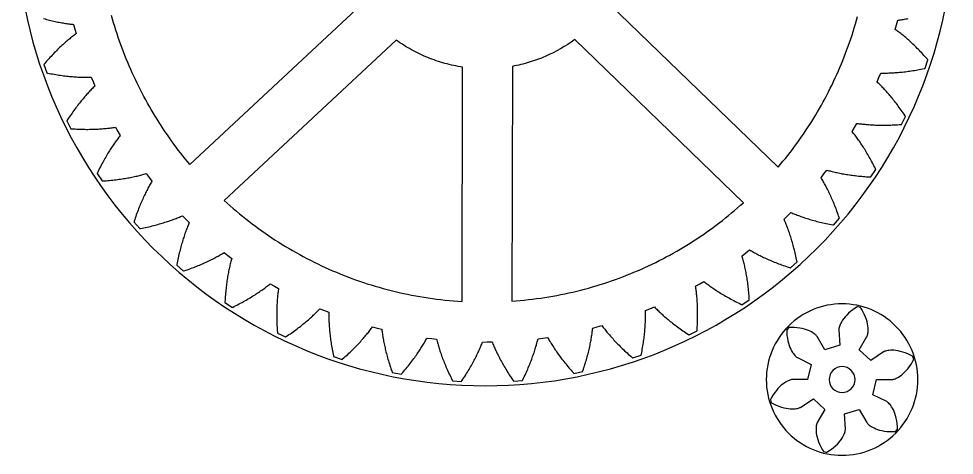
# Model space of a CAD drawing. Extents: x 110 to 1151, y 62 to 319.
# Drawn here: x 916.7 to 1151.1, y 61.7 to 171.1 of the extents above; entities that cross this region are included whole.
import ezdxf

# ---------------------------------------------------------------- set-up
doc = ezdxf.new("R2010")
doc.units = 0
for name, color, linetype in [('GEARPOCKET', 96, 'CONTINUOUS'), ('HOLES', 1, 'CONTINUOUS'), ('PROFILE', 7, 'CONTINUOUS')]:
    doc.layers.add(name, color=color, linetype=linetype)

msp = doc.modelspace()

# ---------------------------------------------------------------- linework, layer by layer
at = {"layer": 'GEARPOCKET'}
for points in [[(1033.58, 314.22, 0.414214), (916.02, 196.66, 0.414214), (1033.58, 79.09, 0.414214), (1151.15, 196.66, 0.414214)], [(1123.03, 99.64, 0.414214), (1104.04, 80.66, 0.414214), (1123.03, 61.67, 0.414214), (1142.02, 80.66, 0.414214)]]:
    msp.add_lwpolyline(points, format="xyb", close=True, dxfattribs=at)
at = {"layer": 'HOLES'}
for points in [[(1002.52, 174.63), (959.62, 134.57), (959.02, 135.29), (958.43, 136.01), (957.85, 136.74), (957.27, 137.47), (956.7, 138.21), (956.14, 138.96), (955.58, 139.71), (955.03, 140.47), (954.49, 141.23), (953.96, 142), (953.43, 142.78), (952.91, 143.55), (952.4, 144.34), (951.89, 145.13), (951.39, 145.92), (950.9, 146.72), (950.42, 147.53), (949.94, 148.34), (949.47, 149.15), (949.01, 149.97), (948.55, 150.8), (948.1, 151.63), (947.66, 152.46), (947.23, 153.3), (946.81, 154.15), (946.39, 154.99), (945.98, 155.85), (945.58, 156.7), (945.18, 157.57), (944.8, 158.43), (944.42, 159.3), (944.05, 160.18), (943.68, 161.06), (943.33, 161.94), (942.98, 162.83), (942.64, 163.72), (942.31, 164.62), (941.98, 165.52), (941.67, 166.43), (941.36, 167.33), (941.06, 168.25), (940.77, 169.16), (940.48, 170.08), (940.21, 171.01), (939.94, 171.93)], [(1064.76, 174.78), (1107.01, 133.93), (1107.62, 134.66), (1108.22, 135.38), (1108.82, 136.12), (1109.41, 136.86), (1109.99, 137.6), (1110.57, 138.36), (1111.14, 139.11), (1111.7, 139.88), (1112.26, 140.65), (1112.8, 141.42), (1113.34, 142.2), (1113.87, 142.99), (1114.4, 143.78), (1114.92, 144.58), (1115.42, 145.38), (1115.93, 146.19), (1116.42, 147), (1116.91, 147.82), (1117.38, 148.64), (1117.85, 149.47), (1118.32, 150.3), (1118.77, 151.14), (1119.22, 151.98), (1119.65, 152.83), (1120.08, 153.69), (1120.51, 154.54), (1120.92, 155.41), (1121.32, 156.27), (1121.72, 157.15), (1122.11, 158.02), (1122.49, 158.9), (1122.86, 159.79), (1123.22, 160.68), (1123.58, 161.57), (1123.92, 162.47), (1124.26, 163.38), (1124.59, 164.28), (1124.91, 165.19), (1125.22, 166.11), (1125.52, 167.03), (1125.81, 167.95), (1126.09, 168.88), (1126.37, 169.81), (1126.63, 170.75), (1126.89, 171.69)]]:
    msp.add_lwpolyline(points, dxfattribs=at)
for points in [[(1027.83, 100.26), (1027.95, 158.99), (1027.39, 159.08), (1026.83, 159.18), (1026.27, 159.28), (1025.71, 159.4), (1025.16, 159.52), (1024.6, 159.65), (1024.05, 159.79), (1023.51, 159.93), (1022.96, 160.09), (1022.42, 160.25), (1021.88, 160.42), (1021.34, 160.6), (1020.8, 160.78), (1020.27, 160.98), (1019.74, 161.18), (1019.22, 161.39), (1018.7, 161.6), (1018.18, 161.83), (1017.66, 162.06), (1017.15, 162.3), (1016.64, 162.55), (1016.13, 162.81), (1015.63, 163.07), (1015.13, 163.34), (1014.64, 163.62), (1014.15, 163.91), (1013.66, 164.2), (1013.18, 164.5), (1012.7, 164.81), (1012.23, 165.12), (1011.76, 165.45), (1011.29, 165.78), (968.23, 125.57), (968.98, 124.89), (969.73, 124.21), (970.49, 123.55), (971.26, 122.89), (972.04, 122.24), (972.82, 121.6), (973.61, 120.97), (974.41, 120.34), (975.21, 119.72), (976.02, 119.11), (976.84, 118.51), (977.66, 117.92), (978.49, 117.34), (979.32, 116.76), (980.17, 116.2), (981.01, 115.64), (981.87, 115.09), (982.73, 114.55), (983.6, 114.02), (984.47, 113.5), (985.35, 112.98), (986.23, 112.48), (987.12, 111.98), (988.02, 111.49), (988.92, 111.02), (989.82, 110.55), (990.74, 110.09), (991.66, 109.64), (992.58, 109.2), (993.51, 108.77), (994.44, 108.35), (995.38, 107.94), (996.33, 107.54), (997.28, 107.15), (998.23, 106.77), (999.19, 106.39), (1000.16, 106.03), (1001.13, 105.68), (1002.1, 105.34), (1003.08, 105.01), (1004.06, 104.69), (1005.05, 104.37), (1006.04, 104.07), (1007.04, 103.78), (1008.04, 103.5), (1009.05, 103.23), (1010.06, 102.98), (1011.07, 102.73), (1012.09, 102.49), (1013.12, 102.26), (1014.14, 102.05), (1015.17, 101.84), (1016.21, 101.65), (1017.25, 101.47), (1018.29, 101.29), (1019.34, 101.13), (1020.39, 100.98), (1021.44, 100.85), (1022.5, 100.72), (1023.56, 100.6), (1024.62, 100.5), (1025.69, 100.41), (1026.76, 100.33)], [(1040.29, 100.32), (1041.33, 100.4), (1042.37, 100.48), (1043.4, 100.58), (1044.44, 100.69), (1045.47, 100.81), (1046.49, 100.95), (1047.52, 101.09), (1048.53, 101.24), (1049.55, 101.4), (1050.56, 101.58), (1051.57, 101.76), (1052.58, 101.96), (1053.58, 102.16), (1054.57, 102.38), (1055.57, 102.6), (1056.56, 102.84), (1057.54, 103.09), (1058.53, 103.34), (1059.5, 103.61), (1060.48, 103.88), (1061.45, 104.17), (1062.41, 104.47), (1063.37, 104.77), (1064.33, 105.09), (1065.28, 105.41), (1066.23, 105.75), (1067.17, 106.09), (1068.11, 106.44), (1069.04, 106.81), (1069.97, 107.18), (1070.89, 107.56), (1071.81, 107.95), (1072.73, 108.35), (1073.64, 108.76), (1074.54, 109.18), (1075.44, 109.61), (1076.33, 110.04), (1077.22, 110.49), (1078.11, 110.94), (1078.98, 111.41), (1079.86, 111.88), (1080.73, 112.36), (1081.59, 112.85), (1082.44, 113.35), (1083.29, 113.85), (1084.14, 114.37), (1084.98, 114.89), (1085.81, 115.42), (1086.64, 115.96), (1087.46, 116.51), (1088.28, 117.06), (1089.09, 117.63), (1089.89, 118.2), (1090.69, 118.78), (1091.48, 119.37), (1092.27, 119.96), (1093.05, 120.57), (1093.82, 121.18), (1094.59, 121.8), (1095.35, 122.42), (1096.1, 123.06), (1096.85, 123.7), (1097.59, 124.35), (1098.32, 125), (1056.03, 165.89), (1055.17, 165.28), (1054.29, 164.69), (1053.39, 164.13), (1052.48, 163.59), (1051.55, 163.07), (1050.61, 162.58), (1049.65, 162.12), (1049.16, 161.9), (1048.67, 161.68), (1048.18, 161.47), (1047.69, 161.27), (1047.19, 161.08), (1046.68, 160.89), (1046.18, 160.71), (1045.67, 160.53), (1045.16, 160.36), (1044.64, 160.2), (1044.12, 160.05), (1043.6, 159.9), (1043.07, 159.77), (1042.55, 159.63), (1042.02, 159.51), (1041.48, 159.39), (1040.95, 159.28), (1040.41, 159.18)]]:
    msp.add_lwpolyline(points, close=True, dxfattribs=at)
msp.add_lwpolyline([(1123.03, 83.91, 0.414214), (1119.78, 80.66, 0.414214), (1123.03, 77.41, 0.414214), (1126.28, 80.66, 0.414214)], format="xyb", close=True, dxfattribs=at)
at = {"layer": 'PROFILE'}
msp.add_lwpolyline([(922.93, 171.17), (923.31, 171.06), (923.69, 170.96), (924.06, 170.87), (924.42, 170.78), (924.78, 170.69), (925.14, 170.6), (925.49, 170.52), (925.83, 170.45), (926.18, 170.37), (926.51, 170.3), (926.85, 170.24), (927.18, 170.18), (927.5, 170.12), (927.82, 170.06), (928.13, 170.01), (928.44, 169.96), (928.74, 169.91), (929.04, 169.87), (929.34, 169.83), (929.63, 169.79), (929.91, 169.75), (930.19, 169.72), (930.47, 169.69), (930.79, 168.54), (931.1, 167.38), (930.88, 167.21), (930.65, 167.04), (930.43, 166.87), (930.2, 166.69), (929.96, 166.5), (929.73, 166.31), (929.49, 166.12), (929.25, 165.92), (929.01, 165.71), (928.76, 165.5), (928.51, 165.29), (928.26, 165.07), (928.01, 164.84), (927.75, 164.61), (927.5, 164.37), (927.24, 164.13), (926.98, 163.88), (926.71, 163.63), (926.45, 163.37), (926.18, 163.1), (925.91, 162.83), (925.64, 162.56), (925.37, 162.27), (925.09, 161.99), (924.82, 161.69), (924.54, 161.39), (924.26, 161.09), (923.98, 160.78), (923.7, 160.46), (923.42, 160.14), (923.14, 159.81), (923.06, 159.72), (923.03, 159.68), (923.01, 159.66), (923.01, 159.66), (923.74, 157.55), (923.77, 157.54), (923.82, 157.53), (923.93, 157.51), (924.36, 157.42), (924.78, 157.34), (925.19, 157.27), (925.61, 157.19), (926.01, 157.13), (926.42, 157.06), (926.81, 157), (927.21, 156.94), (927.6, 156.89), (927.98, 156.84), (928.36, 156.79), (928.73, 156.75), (929.1, 156.71), (929.46, 156.67), (929.82, 156.64), (930.18, 156.61), (930.53, 156.58), (930.87, 156.55), (931.21, 156.53), (931.54, 156.51), (931.87, 156.5), (932.19, 156.48), (932.51, 156.47), (932.82, 156.46), (933.13, 156.46), (933.43, 156.45), (933.73, 156.45), (934.02, 156.45), (934.31, 156.45), (934.59, 156.46), (934.87, 156.46), (935.34, 155.36), (935.8, 154.25), (935.6, 154.06), (935.4, 153.86), (935.2, 153.66), (934.99, 153.45), (934.79, 153.24), (934.58, 153.02), (934.37, 152.79), (934.15, 152.56), (933.94, 152.33), (933.72, 152.09), (933.51, 151.84), (933.29, 151.59), (933.07, 151.33), (932.84, 151.07), (932.62, 150.8), (932.39, 150.53), (932.17, 150.25), (931.94, 149.96), (931.71, 149.67), (931.48, 149.37), (931.25, 149.07), (931.01, 148.76), (930.78, 148.44), (930.55, 148.12), (930.31, 147.8), (930.08, 147.46), (929.84, 147.12), (929.6, 146.78), (929.37, 146.43), (929.13, 146.07), (928.89, 145.71), (928.83, 145.61), (928.8, 145.57), (928.79, 145.55), (928.79, 145.54), (929.79, 143.54), (929.81, 143.54), (929.87, 143.54), (929.98, 143.53), (930.41, 143.5), (930.84, 143.48), (931.26, 143.46), (931.68, 143.44), (932.09, 143.42), (932.5, 143.41), (932.9, 143.4), (933.3, 143.4), (933.69, 143.39), (934.08, 143.39), (934.46, 143.4), (934.84, 143.4), (935.21, 143.41), (935.57, 143.42), (935.93, 143.44), (936.29, 143.45), (936.64, 143.47), (936.98, 143.49), (937.32, 143.51), (937.65, 143.54), (937.98, 143.56), (938.3, 143.59), (938.62, 143.62), (938.93, 143.65), (939.24, 143.69), (939.54, 143.72), (939.83, 143.76), (940.12, 143.8), (940.41, 143.84), (940.69, 143.88), (940.96, 143.92), (941.57, 142.89), (942.17, 141.85), (942, 141.63), (941.82, 141.41), (941.65, 141.18), (941.48, 140.95), (941.3, 140.71), (941.12, 140.47), (940.94, 140.22), (940.76, 139.96), (940.58, 139.7), (940.4, 139.43), (940.21, 139.16), (940.03, 138.88), (939.84, 138.6), (939.65, 138.31), (939.47, 138.01), (939.28, 137.71), (939.09, 137.4), (938.9, 137.09), (938.71, 136.77), (938.52, 136.45), (938.33, 136.12), (938.14, 135.78), (937.95, 135.44), (937.76, 135.09), (937.57, 134.73), (937.38, 134.37), (937.19, 134.01), (937, 133.63), (936.81, 133.25), (936.62, 132.87), (936.44, 132.48), (936.39, 132.38), (936.37, 132.33), (936.35, 132.3), (936.35, 132.3), (937.61, 130.45), (937.61, 130.45), (937.63, 130.45), (937.69, 130.45), (937.8, 130.46), (938.23, 130.49), (938.66, 130.52), (939.08, 130.55), (939.5, 130.59), (939.91, 130.63), (940.32, 130.67), (940.72, 130.72), (941.11, 130.76), (941.5, 130.81), (941.88, 130.86), (942.26, 130.91), (942.63, 130.97), (943, 131.03), (943.36, 131.08), (943.72, 131.15), (944.07, 131.21), (944.41, 131.27), (944.75, 131.34), (945.08, 131.4), (945.41, 131.47), (945.73, 131.54), (946.05, 131.61), (946.36, 131.68), (946.66, 131.75), (946.96, 131.83), (947.25, 131.9), (947.54, 131.98), (947.82, 132.05), (948.1, 132.13), (948.37, 132.2), (948.63, 132.28), (949.38, 131.34), (950.1, 130.39), (949.96, 130.15), (949.82, 129.91), (949.68, 129.66), (949.53, 129.4), (949.39, 129.14), (949.25, 128.88), (949.1, 128.61), (948.95, 128.33), (948.81, 128.05), (948.66, 127.76), (948.51, 127.47), (948.37, 127.17), (948.22, 126.86), (948.07, 126.55), (947.93, 126.23), (947.78, 125.91), (947.63, 125.58), (947.49, 125.24), (947.34, 124.9), (947.19, 124.55), (947.05, 124.2), (946.9, 123.84), (946.76, 123.48), (946.62, 123.11), (946.48, 122.73), (946.33, 122.35), (946.19, 121.96), (946.05, 121.56), (945.92, 121.16), (945.78, 120.76), (945.64, 120.35), (945.61, 120.24), (945.59, 120.19), (945.59, 120.16), (945.59, 120.16), (947.07, 118.49), (947.07, 118.49), (947.1, 118.49), (947.15, 118.5), (947.26, 118.52), (947.68, 118.61), (948.1, 118.7), (948.52, 118.78), (948.93, 118.88), (949.33, 118.97), (949.73, 119.06), (950.12, 119.16), (950.5, 119.26), (950.88, 119.35), (951.26, 119.46), (951.62, 119.56), (951.99, 119.66), (952.34, 119.76), (952.69, 119.87), (953.04, 119.98), (953.37, 120.08), (953.71, 120.19), (954.03, 120.3), (954.36, 120.41), (954.67, 120.52), (954.98, 120.63), (955.29, 120.74), (955.58, 120.85), (955.88, 120.96), (956.16, 121.07), (956.44, 121.19), (956.72, 121.3), (956.99, 121.41), (957.25, 121.52), (957.51, 121.63), (957.76, 121.74), (958.62, 120.91), (959.47, 120.06), (959.36, 119.8), (959.25, 119.54), (959.14, 119.28), (959.03, 119.01), (958.92, 118.73), (958.81, 118.45), (958.71, 118.16), (958.6, 117.87), (958.49, 117.57), (958.38, 117.26), (958.27, 116.95), (958.17, 116.64), (958.06, 116.31), (957.96, 115.99), (957.85, 115.65), (957.75, 115.31), (957.65, 114.97), (957.54, 114.62), (957.44, 114.26), (957.34, 113.9), (957.25, 113.53), (957.15, 113.15), (957.06, 112.77), (956.96, 112.39), (956.87, 111.99), (956.78, 111.6), (956.69, 111.19), (956.6, 110.78), (956.52, 110.37), (956.44, 109.95), (956.36, 109.52), (956.34, 109.41), (956.33, 109.36), (956.32, 109.33), (956.32, 109.33), (958.01, 107.86), (958.01, 107.86), (958.04, 107.87), (958.09, 107.89), (958.19, 107.92), (958.61, 108.06), (959.01, 108.2), (959.41, 108.35), (959.8, 108.49), (960.19, 108.64), (960.57, 108.78), (960.95, 108.93), (961.32, 109.07), (961.68, 109.22), (962.04, 109.37), (962.39, 109.52), (962.73, 109.67), (963.07, 109.82), (963.41, 109.97), (963.73, 110.12), (964.06, 110.27), (964.37, 110.42), (964.68, 110.57), (964.99, 110.72), (965.28, 110.87), (965.58, 111.02), (965.86, 111.17), (966.15, 111.32), (966.42, 111.47), (966.69, 111.61), (966.95, 111.76), (967.21, 111.91), (967.47, 112.06), (967.71, 112.2), (967.95, 112.34), (968.19, 112.49), (969.15, 111.77), (970.1, 111.04), (970.03, 110.77), (969.95, 110.5), (969.88, 110.22), (969.8, 109.94), (969.73, 109.65), (969.66, 109.36), (969.59, 109.06), (969.52, 108.75), (969.45, 108.44), (969.39, 108.13), (969.32, 107.8), (969.26, 107.48), (969.19, 107.14), (969.13, 106.8), (969.07, 106.46), (969.01, 106.11), (968.96, 105.75), (968.9, 105.39), (968.85, 105.02), (968.8, 104.65), (968.75, 104.27), (968.7, 103.89), (968.66, 103.5), (968.62, 103.1), (968.58, 102.7), (968.54, 102.3), (968.5, 101.89), (968.47, 101.47), (968.44, 101.05), (968.42, 100.62), (968.39, 100.18), (968.39, 100.07), (968.38, 100.02), (968.38, 99.99), (968.38, 99.99), (970.25, 98.76), (970.25, 98.76), (970.27, 98.77), (970.32, 98.8), (970.42, 98.84), (970.81, 99.04), (971.19, 99.23), (971.57, 99.42), (971.94, 99.62), (972.31, 99.81), (972.67, 100), (973.02, 100.2), (973.37, 100.39), (973.71, 100.58), (974.04, 100.78), (974.37, 100.97), (974.69, 101.16), (975.01, 101.36), (975.32, 101.55), (975.63, 101.74), (975.93, 101.93), (976.22, 102.12), (976.51, 102.31), (976.79, 102.5), (977.07, 102.69), (977.34, 102.88), (977.6, 103.06), (977.86, 103.25), (978.11, 103.43), (978.36, 103.61), (978.6, 103.79), (978.84, 103.97), (979.07, 104.15), (979.3, 104.33), (979.52, 104.5), (979.73, 104.67), (980.78, 104.09), (981.82, 103.48), (981.78, 103.21), (981.74, 102.93), (981.7, 102.65), (981.67, 102.36), (981.63, 102.06), (981.6, 101.76), (981.57, 101.46), (981.54, 101.15), (981.52, 100.83), (981.49, 100.51), (981.47, 100.18), (981.45, 99.84), (981.43, 99.51), (981.41, 99.16), (981.4, 98.81), (981.39, 98.46), (981.38, 98.1), (981.37, 97.73), (981.36, 97.36), (981.36, 96.98), (981.36, 96.6), (981.37, 96.21), (981.37, 95.82), (981.38, 95.43), (981.4, 95.02), (981.41, 94.62), (981.43, 94.2), (981.45, 93.78), (981.48, 93.36), (981.51, 92.93), (981.54, 92.5), (981.55, 92.39), (981.55, 92.34), (981.56, 92.31), (981.56, 92.31), (983.57, 91.33), (983.57, 91.33), (983.59, 91.35), (983.64, 91.38), (983.73, 91.44), (984.09, 91.68), (984.44, 91.92), (984.79, 92.16), (985.14, 92.4), (985.47, 92.64), (985.8, 92.88), (986.13, 93.12), (986.45, 93.35), (986.76, 93.59), (987.07, 93.83), (987.37, 94.06), (987.66, 94.3), (987.95, 94.53), (988.23, 94.76), (988.51, 94.99), (988.78, 95.22), (989.05, 95.44), (989.31, 95.67), (989.57, 95.89), (989.81, 96.12), (990.06, 96.34), (990.3, 96.56), (990.53, 96.77), (990.76, 96.99), (990.98, 97.2), (991.2, 97.41), (991.41, 97.62), (991.61, 97.83), (991.82, 98.03), (992.01, 98.23), (992.2, 98.43), (993.32, 97.99), (994.42, 97.53), (994.42, 97.25), (994.42, 96.97), (994.42, 96.68), (994.42, 96.39), (994.43, 96.09), (994.43, 95.79), (994.44, 95.48), (994.46, 95.17), (994.47, 94.85), (994.49, 94.53), (994.51, 94.2), (994.53, 93.87), (994.56, 93.53), (994.58, 93.19), (994.62, 92.84), (994.65, 92.48), (994.69, 92.13), (994.73, 91.76), (994.77, 91.39), (994.82, 91.02), (994.87, 90.64), (994.92, 90.26), (994.98, 89.87), (995.04, 89.48), (995.11, 89.08), (995.18, 88.68), (995.25, 88.27), (995.33, 87.86), (995.41, 87.45), (995.49, 87.02), (995.58, 86.6), (995.6, 86.49), (995.62, 86.44), (995.62, 86.41), (995.62, 86.41), (997.74, 85.7), (997.74, 85.7), (997.77, 85.72), (997.81, 85.76), (997.89, 85.83), (998.22, 86.12), (998.54, 86.4), (998.85, 86.69), (999.16, 86.97), (999.46, 87.25), (999.76, 87.53), (1000.05, 87.81), (1000.33, 88.09), (1000.61, 88.36), (1000.89, 88.64), (1001.15, 88.91), (1001.41, 89.18), (1001.67, 89.45), (1001.92, 89.71), (1002.17, 89.98), (1002.41, 90.24), (1002.64, 90.5), (1002.87, 90.76), (1003.09, 91.01), (1003.31, 91.26), (1003.53, 91.51), (1003.73, 91.76), (1003.94, 92.01), (1004.13, 92.25), (1004.33, 92.49), (1004.51, 92.73), (1004.7, 92.96), (1004.87, 93.19), (1005.05, 93.42), (1005.21, 93.65), (1005.38, 93.87), (1006.54, 93.58), (1007.7, 93.26), (1007.73, 92.99), (1007.76, 92.71), (1007.8, 92.43), (1007.84, 92.14), (1007.89, 91.84), (1007.93, 91.54), (1007.98, 91.24), (1008.04, 90.93), (1008.09, 90.62), (1008.15, 90.3), (1008.21, 89.98), (1008.28, 89.65), (1008.35, 89.32), (1008.42, 88.98), (1008.5, 88.64), (1008.58, 88.29), (1008.66, 87.94), (1008.75, 87.59), (1008.84, 87.23), (1008.94, 86.86), (1009.04, 86.5), (1009.14, 86.12), (1009.25, 85.75), (1009.36, 85.37), (1009.48, 84.98), (1009.6, 84.59), (1009.72, 84.2), (1009.85, 83.8), (1009.99, 83.4), (1010.13, 82.99), (1010.27, 82.58), (1010.31, 82.48), (1010.33, 82.43), (1010.34, 82.4), (1010.34, 82.4), (1012.53, 81.98), (1012.53, 81.98), (1012.55, 82), (1012.59, 82.04), (1012.66, 82.12), (1012.95, 82.45), (1013.23, 82.77), (1013.5, 83.09), (1013.77, 83.41), (1014.03, 83.73), (1014.29, 84.05), (1014.54, 84.36), (1014.79, 84.68), (1015.03, 84.98), (1015.26, 85.29), (1015.49, 85.6), (1015.72, 85.9), (1015.94, 86.2), (1016.15, 86.49), (1016.36, 86.79), (1016.56, 87.08), (1016.76, 87.37), (1016.96, 87.65), (1017.14, 87.94), (1017.33, 88.21), (1017.51, 88.49), (1017.68, 88.76), (1017.85, 89.03), (1018.01, 89.3), (1018.17, 89.56), (1018.33, 89.82), (1018.48, 90.08), (1018.62, 90.33), (1018.76, 90.58), (1018.9, 90.83), (1019.03, 91.07), (1020.22, 90.93), (1021.41, 90.77), (1021.48, 90.5), (1021.55, 90.23), (1021.63, 89.95), (1021.71, 89.67), (1021.79, 89.39), (1021.87, 89.1), (1021.96, 88.8), (1022.05, 88.5), (1022.15, 88.2), (1022.25, 87.89), (1022.36, 87.58), (1022.46, 87.26), (1022.58, 86.94), (1022.69, 86.62), (1022.81, 86.29), (1022.94, 85.96), (1023.07, 85.62), (1023.2, 85.28), (1023.34, 84.94), (1023.48, 84.59), (1023.63, 84.24), (1023.78, 83.88), (1023.93, 83.52), (1024.1, 83.16), (1024.26, 82.79), (1024.43, 82.42), (1024.61, 82.04), (1024.79, 81.67), (1024.97, 81.29), (1025.16, 80.9), (1025.36, 80.51), (1025.41, 80.42), (1025.44, 80.37), (1025.45, 80.34), (1025.45, 80.34), (1027.68, 80.21), (1027.68, 80.21), (1027.7, 80.23), (1027.73, 80.28), (1027.79, 80.37), (1028.03, 80.73), (1028.27, 81.09), (1028.5, 81.44), (1028.72, 81.8), (1028.94, 82.15), (1029.15, 82.49), (1029.36, 82.84), (1029.57, 83.18), (1029.76, 83.52), (1029.96, 83.85), (1030.15, 84.19), (1030.33, 84.51), (1030.51, 84.84), (1030.68, 85.16), (1030.85, 85.48), (1031.01, 85.8), (1031.17, 86.11), (1031.33, 86.42), (1031.48, 86.72), (1031.62, 87.02), (1031.76, 87.32), (1031.9, 87.61), (1032.03, 87.9), (1032.16, 88.19), (1032.28, 88.47), (1032.4, 88.75), (1032.52, 89.02), (1032.63, 89.29), (1032.74, 89.55), (1032.84, 89.82), (1032.94, 90.07), (1034.14, 90.09), (1035.34, 90.09), (1035.44, 89.83), (1035.55, 89.57), (1035.66, 89.3), (1035.77, 89.04), (1035.89, 88.76), (1036.01, 88.49), (1036.14, 88.21), (1036.27, 87.92), (1036.41, 87.63), (1036.55, 87.34), (1036.69, 87.05), (1036.84, 86.75), (1036.99, 86.44), (1037.15, 86.14), (1037.31, 85.83), (1037.48, 85.52), (1037.65, 85.2), (1037.83, 84.88), (1038.01, 84.55), (1038.19, 84.23), (1038.39, 83.9), (1038.58, 83.56), (1038.78, 83.23), (1038.99, 82.89), (1039.2, 82.55), (1039.42, 82.2), (1039.64, 81.85), (1039.87, 81.5), (1040.11, 81.15), (1040.35, 80.79), (1040.59, 80.44), (1040.65, 80.34), (1040.68, 80.3), (1040.7, 80.28), (1040.7, 80.28), (1042.93, 80.44), (1042.93, 80.44), (1042.94, 80.46), (1042.97, 80.51), (1043.02, 80.61), (1043.21, 81), (1043.4, 81.38), (1043.58, 81.77), (1043.75, 82.14), (1043.93, 82.52), (1044.09, 82.89), (1044.25, 83.26), (1044.41, 83.63), (1044.56, 83.99), (1044.71, 84.35), (1044.86, 84.7), (1044.99, 85.05), (1045.13, 85.39), (1045.26, 85.74), (1045.38, 86.07), (1045.5, 86.41), (1045.62, 86.74), (1045.73, 87.06), (1045.84, 87.39), (1045.95, 87.7), (1046.05, 88.02), (1046.15, 88.32), (1046.24, 88.63), (1046.33, 88.93), (1046.42, 89.22), (1046.5, 89.51), (1046.58, 89.8), (1046.65, 90.08), (1046.72, 90.36), (1046.79, 90.63), (1046.86, 90.9), (1048.04, 91.07), (1049.23, 91.23), (1049.37, 90.99), (1049.51, 90.74), (1049.65, 90.49), (1049.8, 90.24), (1049.95, 89.99), (1050.11, 89.73), (1050.27, 89.47), (1050.44, 89.2), (1050.61, 88.94), (1050.79, 88.66), (1050.97, 88.39), (1051.16, 88.11), (1051.35, 87.83), (1051.54, 87.55), (1051.74, 87.26), (1051.95, 86.97), (1052.16, 86.68), (1052.38, 86.39), (1052.6, 86.09), (1052.83, 85.79), (1053.06, 85.49), (1053.3, 85.18), (1053.55, 84.88), (1053.8, 84.57), (1054.05, 84.26), (1054.31, 83.94), (1054.58, 83.63), (1054.85, 83.31), (1055.13, 82.99), (1055.41, 82.67), (1055.7, 82.34), (1055.77, 82.26), (1055.81, 82.22), (1055.83, 82.2), (1055.83, 82.2), (1058.02, 82.65), (1058.02, 82.65), (1058.03, 82.68), (1058.05, 82.73), (1058.08, 82.83), (1058.22, 83.24), (1058.36, 83.65), (1058.49, 84.05), (1058.61, 84.45), (1058.74, 84.85), (1058.85, 85.24), (1058.96, 85.62), (1059.07, 86.01), (1059.18, 86.39), (1059.28, 86.76), (1059.37, 87.13), (1059.46, 87.49), (1059.55, 87.85), (1059.64, 88.21), (1059.72, 88.56), (1059.79, 88.91), (1059.87, 89.25), (1059.94, 89.59), (1060, 89.92), (1060.06, 90.25), (1060.12, 90.57), (1060.18, 90.89), (1060.23, 91.2), (1060.28, 91.51), (1060.33, 91.82), (1060.37, 92.12), (1060.41, 92.41), (1060.45, 92.7), (1060.49, 92.99), (1060.52, 93.26), (1060.55, 93.54), (1061.7, 93.86), (1062.86, 94.17), (1063.03, 93.95), (1063.2, 93.73), (1063.37, 93.5), (1063.55, 93.27), (1063.74, 93.04), (1063.93, 92.8), (1064.12, 92.56), (1064.32, 92.32), (1064.53, 92.08), (1064.74, 91.83), (1064.95, 91.59), (1065.17, 91.34), (1065.4, 91.08), (1065.63, 90.83), (1065.87, 90.57), (1066.11, 90.31), (1066.36, 90.05), (1066.61, 89.78), (1066.87, 89.52), (1067.14, 89.25), (1067.41, 88.98), (1067.68, 88.71), (1067.96, 88.44), (1068.25, 88.17), (1068.55, 87.89), (1068.85, 87.61), (1069.15, 87.33), (1069.46, 87.05), (1069.78, 86.77), (1070.1, 86.49), (1070.43, 86.21), (1070.52, 86.14), (1070.56, 86.1), (1070.58, 86.08), (1070.58, 86.08), (1072.69, 86.81), (1072.69, 86.81), (1072.7, 86.84), (1072.71, 86.9), (1072.73, 87), (1072.82, 87.43), (1072.9, 87.85), (1072.97, 88.27), (1073.05, 88.68), (1073.11, 89.09), (1073.18, 89.49), (1073.24, 89.89), (1073.3, 90.28), (1073.35, 90.67), (1073.4, 91.05), (1073.45, 91.43), (1073.49, 91.8), (1073.53, 92.17), (1073.57, 92.54), (1073.6, 92.9), (1073.63, 93.25), (1073.66, 93.6), (1073.69, 93.94), (1073.71, 94.28), (1073.73, 94.62), (1073.74, 94.94), (1073.76, 95.27), (1073.77, 95.58), (1073.78, 95.9), (1073.78, 96.21), (1073.79, 96.51), (1073.79, 96.8), (1073.79, 97.1), (1073.79, 97.38), (1073.78, 97.66), (1073.78, 97.94), (1074.88, 98.41), (1075.99, 98.87), (1076.18, 98.67), (1076.38, 98.47), (1076.58, 98.27), (1076.79, 98.07), (1077, 97.86), (1077.22, 97.65), (1077.45, 97.44), (1077.68, 97.23), (1077.91, 97.01), (1078.15, 96.8), (1078.4, 96.58), (1078.65, 96.36), (1078.91, 96.14), (1079.17, 95.92), (1079.44, 95.69), (1079.71, 95.47), (1079.99, 95.24), (1080.28, 95.01), (1080.57, 94.78), (1080.87, 94.55), (1081.17, 94.32), (1081.48, 94.09), (1081.8, 93.85), (1082.12, 93.62), (1082.44, 93.38), (1082.78, 93.15), (1083.12, 92.91), (1083.46, 92.68), (1083.81, 92.44), (1084.17, 92.2), (1084.53, 91.96), (1084.62, 91.9), (1084.67, 91.87), (1084.69, 91.86), (1084.69, 91.86), (1086.7, 92.86), (1086.7, 92.86), (1086.7, 92.89), (1086.7, 92.94), (1086.71, 93.05), (1086.74, 93.48), (1086.76, 93.91), (1086.78, 94.34), (1086.8, 94.75), (1086.82, 95.17), (1086.83, 95.57), (1086.84, 95.98), (1086.84, 96.37), (1086.84, 96.77), (1086.84, 97.15), (1086.84, 97.53), (1086.84, 97.91), (1086.83, 98.28), (1086.82, 98.65), (1086.8, 99.01), (1086.79, 99.36), (1086.77, 99.71), (1086.75, 100.06), (1086.73, 100.39), (1086.7, 100.73), (1086.68, 101.06), (1086.65, 101.38), (1086.62, 101.69), (1086.58, 102.01), (1086.55, 102.31), (1086.52, 102.61), (1086.48, 102.91), (1086.44, 103.2), (1086.4, 103.48), (1086.36, 103.76), (1086.32, 104.03), (1087.35, 104.64), (1088.39, 105.24), (1088.61, 105.07), (1088.83, 104.9), (1089.06, 104.72), (1089.29, 104.55), (1089.53, 104.37), (1089.77, 104.19), (1090.02, 104.01), (1090.28, 103.83), (1090.54, 103.65), (1090.81, 103.47), (1091.08, 103.28), (1091.36, 103.1), (1091.64, 102.91), (1091.93, 102.73), (1092.23, 102.54), (1092.53, 102.35), (1092.83, 102.16), (1093.15, 101.97), (1093.47, 101.79), (1093.79, 101.6), (1094.12, 101.41), (1094.46, 101.22), (1094.8, 101.03), (1095.15, 100.83), (1095.51, 100.64), (1095.87, 100.45), (1096.23, 100.26), (1096.61, 100.08), (1096.99, 99.89), (1097.37, 99.7), (1097.76, 99.51), (1097.86, 99.46), (1097.91, 99.44), (1097.94, 99.43), (1097.94, 99.43), (1099.79, 100.68), (1099.79, 100.68), (1099.79, 100.71), (1099.79, 100.76), (1099.78, 100.87), (1099.75, 101.3), (1099.72, 101.73), (1099.68, 102.15), (1099.65, 102.57), (1099.61, 102.98), (1099.57, 103.39), (1099.52, 103.79), (1099.48, 104.18), (1099.43, 104.57), (1099.38, 104.96), (1099.32, 105.33), (1099.27, 105.71), (1099.21, 106.07), (1099.15, 106.43), (1099.09, 106.79), (1099.03, 107.14), (1098.97, 107.48), (1098.9, 107.82), (1098.84, 108.15), (1098.77, 108.48), (1098.7, 108.8), (1098.63, 109.12), (1098.56, 109.43), (1098.49, 109.73), (1098.41, 110.03), (1098.34, 110.33), (1098.26, 110.61), (1098.19, 110.89), (1098.11, 111.17), (1098.03, 111.44), (1097.96, 111.71), (1098.9, 112.45), (1099.85, 113.18), (1100.09, 113.04), (1100.33, 112.89), (1100.58, 112.75), (1100.83, 112.61), (1101.09, 112.46), (1101.36, 112.32), (1101.63, 112.17), (1101.91, 112.03), (1102.19, 111.88), (1102.48, 111.73), (1102.77, 111.59), (1103.07, 111.44), (1103.38, 111.29), (1103.69, 111.15), (1104.01, 111), (1104.33, 110.85), (1104.66, 110.71), (1105, 110.56), (1105.34, 110.41), (1105.68, 110.27), (1106.04, 110.12), (1106.4, 109.98), (1106.76, 109.83), (1107.13, 109.69), (1107.51, 109.55), (1107.89, 109.41), (1108.28, 109.27), (1108.67, 109.13), (1109.07, 108.99), (1109.48, 108.85), (1109.89, 108.72), (1110, 108.68), (1110.05, 108.67), (1110.08, 108.66), (1110.08, 108.66), (1111.75, 110.14), (1111.75, 110.14), (1111.75, 110.17), (1111.74, 110.22), (1111.71, 110.33), (1111.63, 110.76), (1111.54, 111.18), (1111.45, 111.59), (1111.36, 112), (1111.27, 112.4), (1111.18, 112.8), (1111.08, 113.19), (1110.98, 113.58), (1110.88, 113.96), (1110.78, 114.33), (1110.68, 114.7), (1110.58, 115.06), (1110.47, 115.41), (1110.37, 115.76), (1110.26, 116.11), (1110.16, 116.45), (1110.05, 116.78), (1109.94, 117.11), (1109.83, 117.43), (1109.72, 117.74), (1109.61, 118.05), (1109.5, 118.36), (1109.39, 118.66), (1109.28, 118.95), (1109.16, 119.24), (1109.05, 119.52), (1108.94, 119.79), (1108.83, 120.06), (1108.72, 120.33), (1108.61, 120.58), (1108.49, 120.84), (1109.33, 121.69), (1110.18, 122.54), (1110.43, 122.43), (1110.69, 122.32), (1110.96, 122.21), (1111.23, 122.1), (1111.51, 122), (1111.79, 121.89), (1112.08, 121.78), (1112.37, 121.67), (1112.67, 121.56), (1112.97, 121.45), (1113.28, 121.35), (1113.6, 121.24), (1113.92, 121.13), (1114.25, 121.03), (1114.59, 120.92), (1114.93, 120.82), (1115.27, 120.72), (1115.62, 120.62), (1115.98, 120.52), (1116.34, 120.42), (1116.71, 120.32), (1117.09, 120.22), (1117.47, 120.13), (1117.85, 120.04), (1118.24, 119.94), (1118.64, 119.85), (1119.05, 119.76), (1119.46, 119.68), (1119.87, 119.59), (1120.29, 119.51), (1120.72, 119.43), (1120.83, 119.41), (1120.88, 119.4), (1120.91, 119.4), (1120.91, 119.4), (1122.37, 121.09), (1122.37, 121.09), (1122.37, 121.11), (1122.35, 121.16), (1122.31, 121.27), (1122.17, 121.68), (1122.03, 122.08), (1121.89, 122.48), (1121.75, 122.88), (1121.6, 123.26), (1121.46, 123.64), (1121.31, 124.02), (1121.16, 124.39), (1121.02, 124.75), (1120.87, 125.11), (1120.72, 125.46), (1120.57, 125.81), (1120.42, 126.15), (1120.27, 126.48), (1120.12, 126.81), (1119.97, 127.13), (1119.82, 127.45), (1119.67, 127.76), (1119.52, 128.06), (1119.37, 128.36), (1119.22, 128.65), (1119.07, 128.94), (1118.92, 129.22), (1118.77, 129.49), (1118.62, 129.76), (1118.48, 130.03), (1118.33, 130.29), (1118.18, 130.54), (1118.04, 130.79), (1117.89, 131.03), (1117.75, 131.26), (1118.47, 132.22), (1119.2, 133.17), (1119.47, 133.1), (1119.74, 133.02), (1120.01, 132.95), (1120.3, 132.88), (1120.58, 132.81), (1120.88, 132.73), (1121.18, 132.66), (1121.48, 132.6), (1121.79, 132.53), (1122.11, 132.46), (1122.43, 132.39), (1122.76, 132.33), (1123.09, 132.27), (1123.43, 132.21), (1123.78, 132.15), (1124.13, 132.09), (1124.48, 132.03), (1124.85, 131.98), (1125.21, 131.92), (1125.59, 131.87), (1125.96, 131.82), (1126.35, 131.78), (1126.74, 131.73), (1127.13, 131.69), (1127.53, 131.65), (1127.94, 131.61), (1128.35, 131.58), (1128.77, 131.55), (1129.19, 131.52), (1129.62, 131.49), (1130.05, 131.46), (1130.16, 131.46), (1130.22, 131.46), (1130.24, 131.45), (1130.25, 131.45), (1131.48, 133.32), (1131.48, 133.32), (1131.47, 133.35), (1131.44, 133.4), (1131.39, 133.5), (1131.2, 133.88), (1131.01, 134.27), (1130.82, 134.64), (1130.62, 135.02), (1130.43, 135.38), (1130.24, 135.74), (1130.04, 136.09), (1129.85, 136.44), (1129.65, 136.78), (1129.46, 137.12), (1129.27, 137.44), (1129.07, 137.77), (1128.88, 138.08), (1128.69, 138.4), (1128.5, 138.7), (1128.31, 139), (1128.12, 139.29), (1127.93, 139.58), (1127.74, 139.86), (1127.55, 140.14), (1127.36, 140.41), (1127.18, 140.68), (1126.99, 140.93), (1126.81, 141.19), (1126.63, 141.44), (1126.45, 141.68), (1126.27, 141.92), (1126.09, 142.15), (1125.91, 142.37), (1125.74, 142.59), (1125.56, 142.81), (1126.15, 143.85), (1126.75, 144.89), (1127.03, 144.85), (1127.3, 144.81), (1127.59, 144.78), (1127.88, 144.74), (1128.17, 144.71), (1128.47, 144.68), (1128.78, 144.65), (1129.09, 144.62), (1129.41, 144.59), (1129.73, 144.57), (1130.06, 144.54), (1130.39, 144.52), (1130.73, 144.5), (1131.08, 144.49), (1131.43, 144.47), (1131.78, 144.46), (1132.14, 144.45), (1132.51, 144.44), (1132.88, 144.44), (1133.25, 144.44), (1133.64, 144.44), (1134.02, 144.44), (1134.42, 144.45), (1134.81, 144.46), (1135.21, 144.47), (1135.62, 144.49), (1136.04, 144.5), (1136.45, 144.53), (1136.88, 144.55), (1137.3, 144.58), (1137.74, 144.61), (1137.85, 144.62), (1137.9, 144.63), (1137.93, 144.63), (1138.91, 146.64), (1138.91, 146.64), (1138.89, 146.67), (1138.86, 146.71), (1138.8, 146.8), (1138.56, 147.16), (1138.32, 147.52), (1138.08, 147.87), (1137.84, 148.21), (1137.6, 148.55), (1137.36, 148.88), (1137.12, 149.2), (1136.88, 149.52), (1136.65, 149.83), (1136.41, 150.14), (1136.18, 150.44), (1135.94, 150.74), (1135.71, 151.02), (1135.48, 151.31), (1135.25, 151.59), (1135.02, 151.86), (1134.79, 152.12), (1134.57, 152.38), (1134.34, 152.64), (1134.12, 152.89), (1133.9, 153.13), (1133.68, 153.37), (1133.47, 153.6), (1133.25, 153.83), (1133.04, 154.05), (1132.83, 154.27), (1132.62, 154.48), (1132.41, 154.69), (1132.21, 154.89), (1132.01, 155.08), (1131.81, 155.28), (1132.25, 156.39), (1132.71, 157.5), (1132.99, 157.49), (1133.27, 157.49), (1133.56, 157.49), (1133.85, 157.5), (1134.15, 157.5), (1134.45, 157.51), (1134.75, 157.52), (1135.07, 157.53), (1135.39, 157.54), (1135.71, 157.56), (1136.04, 157.58), (1136.37, 157.6), (1136.71, 157.63), (1137.05, 157.66), (1137.4, 157.69), (1137.75, 157.72), (1138.11, 157.76), (1138.48, 157.8), (1138.84, 157.85), (1139.22, 157.89), (1139.6, 157.94), (1139.98, 158), (1140.37, 158.06), (1140.76, 158.12), (1141.16, 158.18), (1141.56, 158.25), (1141.97, 158.32), (1142.38, 158.4), (1142.79, 158.48), (1143.21, 158.57), (1143.64, 158.66), (1143.75, 158.68), (1143.8, 158.69), (1143.83, 158.7), (1144.53, 160.82), (1144.53, 160.82), (1144.52, 160.84), (1144.48, 160.88), (1144.41, 160.96), (1144.12, 161.29), (1143.84, 161.61), (1143.55, 161.92), (1143.27, 162.23), (1142.99, 162.54), (1142.71, 162.83), (1142.43, 163.12), (1142.15, 163.41), (1141.88, 163.69), (1141.6, 163.96), (1141.33, 164.23), (1141.06, 164.49), (1140.79, 164.75), (1140.53, 165), (1140.26, 165.24), (1140, 165.48), (1139.74, 165.72), (1139.48, 165.94), (1139.23, 166.17), (1138.97, 166.39), (1138.72, 166.6), (1138.48, 166.81), (1138.23, 167.01), (1137.99, 167.21), (1137.75, 167.4), (1137.51, 167.59), (1137.28, 167.77), (1137.04, 167.95), (1136.82, 168.12), (1136.59, 168.29), (1136.37, 168.45), (1136.66, 169.61), (1136.98, 170.77), (1137.25, 170.8), (1137.53, 170.84), (1137.81, 170.88), (1138.1, 170.92), (1138.4, 170.96), (1138.69, 171.01), (1139, 171.06), (1139.31, 171.11), (1139.62, 171.17)], dxfattribs=at)
msp.add_lwpolyline([(1131.66, 80.65), (1135.5, 80.65), (1135.53, 80.66), (1135.61, 80.66), (1135.72, 80.68), (1135.88, 80.72), (1136.07, 80.78), (1136.3, 80.86), (1136.57, 80.97), (1136.86, 81.11), (1137.19, 81.29), (1137.54, 81.52), (1137.9, 81.79), (1138.29, 82.1), (1138.69, 82.47), (1139.09, 82.89), (1139.5, 83.36), (1139.9, 83.89), (1140.3, 84.48), (1140.68, 85.12), (1140.87, 85.47), (1140.96, 85.65), (1140.98, 85.69), (1140.98, 85.7), (1140.99, 85.71), (1140.99, 85.71), (1140.99, 85.71), (1140.76, 86.44), (1140.76, 86.44), (1140.76, 86.44), (1140.76, 86.44), (1140.75, 86.45), (1140.7, 86.48), (1140.53, 86.57), (1140.18, 86.76), (1139.51, 87.08), (1138.85, 87.35), (1138.22, 87.56), (1137.62, 87.73), (1137.05, 87.86), (1136.52, 87.94), (1136.02, 87.99), (1135.57, 88.01), (1135.15, 88), (1134.78, 87.97), (1134.46, 87.92), (1134.17, 87.87), (1133.94, 87.81), (1133.74, 87.75), (1133.6, 87.69), (1133.49, 87.64), (1133.42, 87.61), (1133.39, 87.59), (1130.2, 85.45), (1127.34, 88.13), (1129.26, 91.45), (1129.28, 91.48), (1129.31, 91.55), (1129.35, 91.66), (1129.4, 91.82), (1129.45, 92.01), (1129.49, 92.25), (1129.53, 92.54), (1129.55, 92.87), (1129.55, 93.24), (1129.54, 93.65), (1129.49, 94.1), (1129.41, 94.6), (1129.29, 95.12), (1129.13, 95.68), (1128.92, 96.27), (1128.66, 96.89), (1128.35, 97.52), (1127.98, 98.18), (1127.78, 98.51), (1127.67, 98.68), (1127.64, 98.72), (1127.63, 98.73), (1127.63, 98.73), (1127.63, 98.73), (1127.63, 98.73), (1126.89, 98.91), (1126.88, 98.91), (1126.88, 98.91), (1126.88, 98.9), (1126.87, 98.9), (1126.83, 98.87), (1126.65, 98.77), (1126.32, 98.56), (1125.7, 98.14), (1125.14, 97.71), (1124.64, 97.27), (1124.19, 96.83), (1123.8, 96.4), (1123.46, 95.98), (1123.17, 95.57), (1122.93, 95.19), (1122.73, 94.83), (1122.57, 94.49), (1122.45, 94.19), (1122.35, 93.92), (1122.29, 93.68), (1122.24, 93.48), (1122.22, 93.32), (1122.21, 93.21), (1122.21, 93.13), (1122.21, 93.1), (1122.46, 89.26), (1118.71, 88.13), (1116.79, 91.45), (1116.78, 91.48), (1116.73, 91.54), (1116.66, 91.63), (1116.55, 91.75), (1116.4, 91.89), (1116.22, 92.05), (1115.99, 92.23), (1115.71, 92.41), (1115.39, 92.6), (1115.03, 92.79), (1114.61, 92.97), (1114.15, 93.15), (1113.63, 93.31), (1113.06, 93.45), (1112.45, 93.57), (1111.79, 93.65), (1111.08, 93.7), (1110.33, 93.71), (1109.94, 93.7), (1109.74, 93.68), (1109.69, 93.68), (1109.68, 93.68), (1109.68, 93.68), (1109.67, 93.68), (1109.67, 93.68), (1109.15, 93.12), (1109.15, 93.12), (1109.15, 93.12), (1109.15, 93.12), (1109.15, 93.1), (1109.15, 93.05), (1109.15, 92.85), (1109.17, 92.46), (1109.22, 91.71), (1109.32, 91.01), (1109.45, 90.36), (1109.6, 89.75), (1109.78, 89.2), (1109.98, 88.69), (1110.18, 88.24), (1110.39, 87.84), (1110.61, 87.48), (1110.82, 87.18), (1111.02, 86.92), (1111.21, 86.7), (1111.38, 86.53), (1111.53, 86.39), (1111.65, 86.29), (1111.75, 86.22), (1111.81, 86.18), (1111.84, 86.16), (1115.29, 84.47), (1114.4, 80.66), (1110.56, 80.66), (1110.53, 80.65), (1110.45, 80.65), (1110.33, 80.63), (1110.18, 80.59), (1109.98, 80.53), (1109.75, 80.45), (1109.49, 80.34), (1109.19, 80.2), (1108.87, 80.02), (1108.52, 79.79), (1108.15, 79.52), (1107.77, 79.21), (1107.37, 78.84), (1106.97, 78.42), (1106.56, 77.95), (1106.15, 77.42), (1105.76, 76.83), (1105.38, 76.19), (1105.19, 75.84), (1105.1, 75.66), (1105.08, 75.62), (1105.07, 75.61), (1105.07, 75.6), (1105.07, 75.6), (1105.07, 75.6), (1105.29, 74.87), (1105.29, 74.87), (1105.29, 74.87), (1105.3, 74.87), (1105.31, 74.86), (1105.35, 74.84), (1105.53, 74.74), (1105.87, 74.55), (1106.55, 74.23), (1107.21, 73.96), (1107.84, 73.75), (1108.44, 73.58), (1109.01, 73.45), (1109.54, 73.37), (1110.04, 73.32), (1110.49, 73.3), (1110.9, 73.31), (1111.27, 73.34), (1111.6, 73.39), (1111.88, 73.44), (1112.12, 73.5), (1112.31, 73.56), (1112.46, 73.62), (1112.57, 73.67), (1112.64, 73.7), (1112.67, 73.72), (1115.86, 75.86), (1118.71, 73.18), (1116.79, 69.86), (1116.78, 69.83), (1116.75, 69.76), (1116.71, 69.65), (1116.66, 69.49), (1116.61, 69.3), (1116.57, 69.06), (1116.53, 68.77), (1116.51, 68.44), (1116.5, 68.07), (1116.52, 67.66), (1116.57, 67.21), (1116.65, 66.72), (1116.77, 66.19), (1116.93, 65.63), (1117.14, 65.04), (1117.39, 64.42), (1117.7, 63.79), (1118.07, 63.13), (1118.28, 62.8), (1118.39, 62.63), (1118.42, 62.59), (1118.42, 62.58), (1118.42, 62.58), (1118.43, 62.58), (1118.43, 62.58), (1119.17, 62.4), (1119.17, 62.4), (1119.17, 62.4), (1119.18, 62.41), (1119.19, 62.41), (1119.23, 62.44), (1119.4, 62.54), (1119.73, 62.75), (1120.35, 63.17), (1120.91, 63.6), (1121.42, 64.04), (1121.86, 64.48), (1122.25, 64.91), (1122.59, 65.33), (1122.88, 65.74), (1123.13, 66.12), (1123.33, 66.48), (1123.49, 66.82), (1123.61, 67.12), (1123.7, 67.39), (1123.77, 67.63), (1123.81, 67.83), (1123.84, 67.99), (1123.85, 68.1), (1123.85, 68.18), (1123.85, 68.21), (1123.6, 72.05), (1127.34, 73.18), (1129.26, 69.86), (1129.28, 69.83), (1129.33, 69.77), (1129.4, 69.68), (1129.51, 69.56), (1129.66, 69.42), (1129.84, 69.26), (1130.07, 69.08), (1130.34, 68.9), (1130.66, 68.71), (1131.03, 68.52), (1131.45, 68.34), (1131.91, 68.16), (1132.43, 68), (1132.99, 67.86), (1133.61, 67.74), (1134.27, 67.66), (1134.97, 67.61), (1135.72, 67.6), (1136.12, 67.61), (1136.32, 67.62), (1136.37, 67.63), (1136.38, 67.63), (1136.38, 67.63), (1136.38, 67.63), (1136.38, 67.63), (1136.91, 68.19), (1136.91, 68.19), (1136.91, 68.19), (1136.91, 68.19), (1136.91, 68.21), (1136.91, 68.26), (1136.9, 68.46), (1136.89, 68.85), (1136.83, 69.6), (1136.74, 70.3), (1136.61, 70.95), (1136.45, 71.56), (1136.28, 72.11), (1136.08, 72.61), (1135.88, 73.07), (1135.66, 73.47), (1135.45, 73.83), (1135.24, 74.13), (1135.04, 74.39), (1134.85, 74.61), (1134.68, 74.78), (1134.53, 74.92), (1134.4, 75.02), (1134.31, 75.09), (1134.24, 75.13), (1134.21, 75.15), (1130.77, 76.84)], close=True, dxfattribs=at)

doc.saveas('drawing.dxf')
